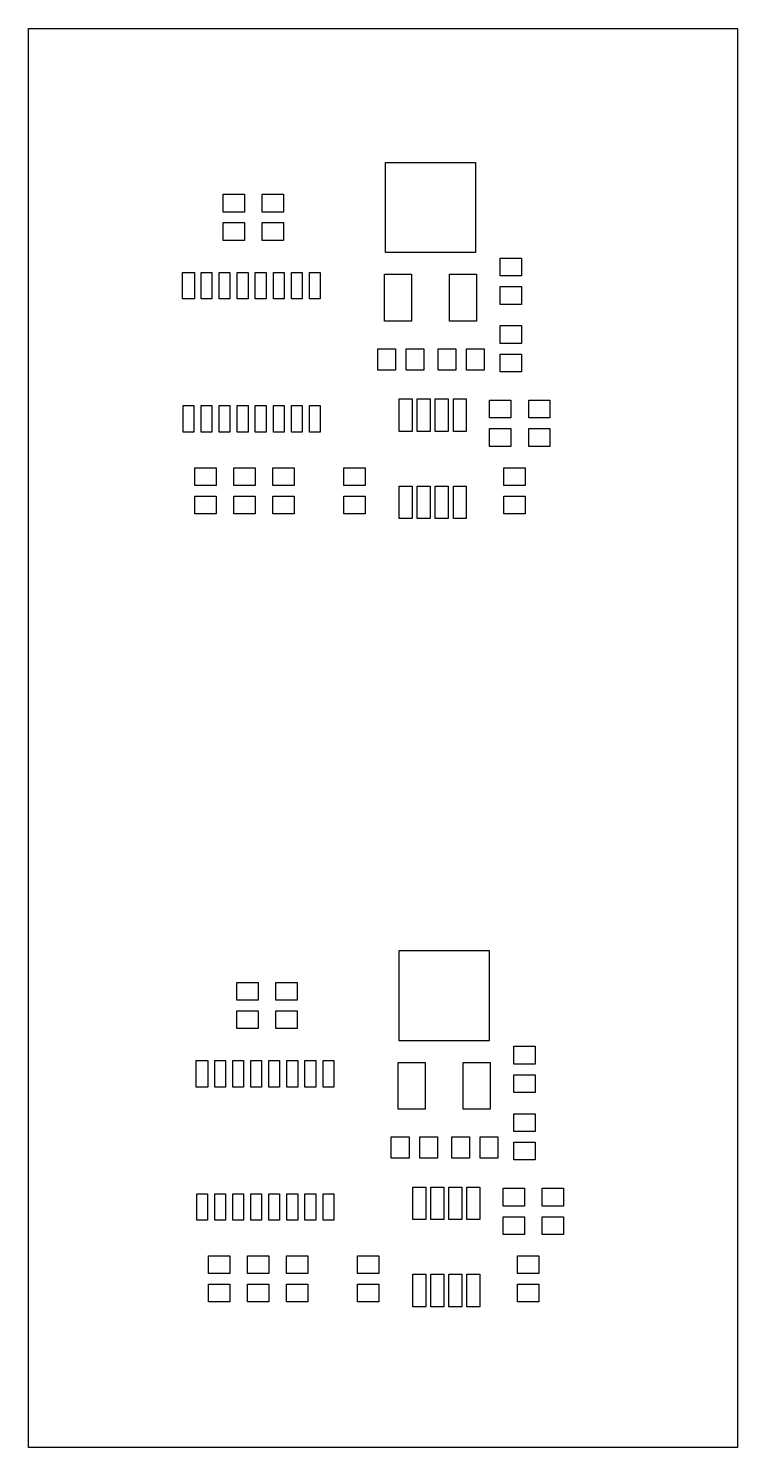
# Model space of a CAD drawing. Extents: x 26.2 to 76.2, y 112.4 to 212.3.
import ezdxf

# ---------------------------------------------------------------- set-up
doc = ezdxf.new("R2010")
doc.units = 0
doc.layers.add('Layer_1', color=7, linetype='CONTINUOUS')

msp = doc.modelspace()

# ---------------------------------------------------------------- linework, layer by layer
at = {"layer": 'Layer_1', "color": 7}
for points in [[(26.245127, 212.349037), (76.169081, 212.349037), (76.169081, 112.425079), (26.245127, 112.425079)], [(51.379791, 202.907178), (57.724567, 202.907178), (57.724567, 196.5624), (51.379791, 196.5624)], [(39.962503, 200.669438), (41.460964, 200.669438), (41.460964, 199.419898), (39.962503, 199.419898)], [(42.71078, 200.669438), (44.211782, 200.669438), (44.211782, 199.419898), (42.71078, 199.419898)], [(39.962503, 198.670458), (41.460964, 198.670458), (41.460964, 197.418378), (39.962503, 197.418378)], [(42.71078, 198.670458), (44.211782, 198.670458), (44.211782, 197.418378), (42.71078, 197.418378)], [(59.462063, 196.16857), (60.960524, 196.16857), (60.960524, 194.91902), (59.462063, 194.91902)], [(37.102466, 195.17035), (37.930368, 195.17035), (37.930368, 193.29851), (37.102466, 193.29851)], [(38.408025, 195.17035), (39.164807, 195.17035), (39.164807, 193.29851), (38.408025, 193.29851)], [(39.678023, 195.17035), (40.434806, 195.17035), (40.434806, 193.29851), (39.678023, 193.29851)], [(40.948022, 195.17035), (41.704804, 195.17035), (41.704804, 193.29851), (40.948022, 193.29851)], [(42.218021, 195.17035), (42.974803, 195.17035), (42.974803, 193.29851), (42.218021, 193.29851)], [(43.488019, 195.17035), (44.244802, 195.17035), (44.244802, 193.29851), (43.488019, 193.29851)], [(44.758018, 195.17035), (45.5148, 195.17035), (45.5148, 193.29851), (44.758018, 193.29851)], [(46.028017, 195.17035), (46.784799, 195.17035), (46.784799, 193.29851), (46.028017, 193.29851)], [(51.316291, 195.03319), (53.216072, 195.03319), (53.216072, 191.73641), (51.316291, 191.73641)], [(55.888286, 195.03319), (57.788067, 195.03319), (57.788067, 191.73641), (55.888286, 191.73641)], [(59.462063, 194.16959), (60.960524, 194.16959), (60.960524, 192.92005), (59.462063, 192.92005)], [(59.462063, 191.41877), (60.960524, 191.41877), (60.960524, 190.16923), (59.462063, 190.16923)], [(50.836232, 189.79571), (52.085773, 189.79571), (52.085773, 188.29471), (50.836232, 188.29471)], [(52.837749, 189.79571), (54.087291, 189.79571), (54.087291, 188.29471), (52.837749, 188.29471)], [(55.085647, 189.79571), (56.337729, 189.79571), (56.337729, 188.29471), (55.085647, 188.29471)], [(57.087165, 189.79571), (58.336707, 189.79571), (58.336707, 188.29471), (57.087165, 188.29471)], [(59.462063, 189.41979), (60.960524, 189.41979), (60.960524, 188.17025), (59.462063, 188.17025)], [(52.35007, 186.26004), (53.261792, 186.26004), (53.261792, 183.97672), (52.35007, 183.97672)], [(53.620069, 186.26004), (54.531791, 186.26004), (54.531791, 183.97672), (53.620069, 183.97672)], [(54.890067, 186.26004), (55.801789, 186.26004), (55.801789, 183.97672), (54.890067, 183.97672)], [(56.160066, 186.26004), (57.071788, 186.26004), (57.071788, 183.97672), (56.160066, 183.97672)], [(58.712763, 186.1686), (60.211225, 186.1686), (60.211225, 184.91906), (58.712763, 184.91906)], [(61.46104, 186.1686), (62.962042, 186.1686), (62.962042, 184.91906), (61.46104, 184.91906)], [(37.138026, 185.79014), (37.894808, 185.79014), (37.894808, 183.9183), (37.138026, 183.9183)], [(38.408025, 185.79014), (39.164807, 185.79014), (39.164807, 183.9183), (38.408025, 183.9183)], [(39.678023, 185.79014), (40.434806, 185.79014), (40.434806, 183.9183), (39.678023, 183.9183)], [(40.948022, 185.79014), (41.704804, 185.79014), (41.704804, 183.9183), (40.948022, 183.9183)], [(42.218021, 185.79014), (42.974803, 185.79014), (42.974803, 183.9183), (42.218021, 183.9183)], [(43.488019, 185.79014), (44.244802, 185.79014), (44.244802, 183.9183), (43.488019, 183.9183)], [(44.758018, 185.79014), (45.5148, 185.79014), (45.5148, 183.9183), (44.758018, 183.9183)], [(46.028017, 185.79014), (46.784799, 185.79014), (46.784799, 183.9183), (46.028017, 183.9183)], [(58.712763, 184.16962), (60.211225, 184.16962), (60.211225, 182.92008), (58.712763, 182.92008)], [(61.46104, 184.16962), (62.962042, 184.16962), (62.962042, 182.92008), (61.46104, 182.92008)], [(37.960985, 181.4188), (39.461987, 181.4188), (39.461987, 180.16926), (37.960985, 180.16926)], [(40.711802, 181.4188), (42.212804, 181.4188), (42.212804, 180.16926), (40.711802, 180.16926)], [(43.462619, 181.4188), (44.961081, 181.4188), (44.961081, 180.16926), (43.462619, 180.16926)], [(48.461334, 181.4188), (49.962335, 181.4188), (49.962335, 180.16926), (48.461334, 180.16926)], [(59.710982, 181.4188), (61.211984, 181.4188), (61.211984, 180.16926), (59.710982, 180.16926)], [(52.35007, 180.11324), (53.261792, 180.11324), (53.261792, 177.82992), (52.35007, 177.82992)], [(53.620069, 180.11324), (54.531791, 180.11324), (54.531791, 177.82992), (53.620069, 177.82992)], [(54.890067, 180.11324), (55.801789, 180.11324), (55.801789, 177.82992), (54.890067, 177.82992)], [(56.160066, 180.11324), (57.071788, 180.11324), (57.071788, 177.82992), (56.160066, 177.82992)], [(37.960985, 179.41982), (39.461987, 179.41982), (39.461987, 178.17028), (37.960985, 178.17028)], [(40.711802, 179.41982), (42.212804, 179.41982), (42.212804, 178.17028), (40.711802, 178.17028)], [(43.462619, 179.41982), (44.961081, 179.41982), (44.961081, 178.17028), (43.462619, 178.17028)], [(48.461334, 179.41982), (49.962335, 179.41982), (49.962335, 178.17028), (48.461334, 178.17028)], [(59.710982, 179.41982), (61.211984, 179.41982), (61.211984, 178.17028), (59.710982, 178.17028)], [(52.336434, 147.41952), (58.68121, 147.41952), (58.68121, 141.07474), (52.336434, 141.07474)], [(40.919146, 145.18178), (42.417607, 145.18178), (42.417607, 143.93224), (40.919146, 143.93224)], [(43.667423, 145.18178), (45.168425, 145.18178), (45.168425, 143.93224), (43.667423, 143.93224)], [(40.919146, 143.1828), (42.417607, 143.1828), (42.417607, 141.93072), (40.919146, 141.93072)], [(43.667423, 143.1828), (45.168425, 143.1828), (45.168425, 141.93072), (43.667423, 141.93072)], [(60.418706, 140.68091), (61.917167, 140.68091), (61.917167, 139.43136), (60.418706, 139.43136)], [(38.059109, 139.68269), (38.887011, 139.68269), (38.887011, 137.81085), (38.059109, 137.81085)], [(39.364668, 139.68269), (40.12145, 139.68269), (40.12145, 137.81085), (39.364668, 137.81085)], [(40.634666, 139.68269), (41.391449, 139.68269), (41.391449, 137.81085), (40.634666, 137.81085)], [(41.904665, 139.68269), (42.661447, 139.68269), (42.661447, 137.81085), (41.904665, 137.81085)], [(43.174664, 139.68269), (43.931446, 139.68269), (43.931446, 137.81085), (43.174664, 137.81085)], [(44.444662, 139.68269), (45.201445, 139.68269), (45.201445, 137.81085), (44.444662, 137.81085)], [(45.714661, 139.68269), (46.471443, 139.68269), (46.471443, 137.81085), (45.714661, 137.81085)], [(46.98466, 139.68269), (47.741442, 139.68269), (47.741442, 137.81085), (46.98466, 137.81085)], [(52.272934, 139.54553), (54.172715, 139.54553), (54.172715, 136.24875), (52.272934, 136.24875)], [(56.844929, 139.54553), (58.74471, 139.54553), (58.74471, 136.24875), (56.844929, 136.24875)], [(60.418706, 138.68193), (61.917167, 138.68193), (61.917167, 137.43239), (60.418706, 137.43239)], [(60.418706, 135.93111), (61.917167, 135.93111), (61.917167, 134.68157), (60.418706, 134.68157)], [(51.792875, 134.30805), (53.042416, 134.30805), (53.042416, 132.80705), (51.792875, 132.80705)], [(53.794392, 134.30805), (55.043934, 134.30805), (55.043934, 132.80705), (53.794392, 132.80705)], [(56.04229, 134.30805), (57.294372, 134.30805), (57.294372, 132.80705), (56.04229, 132.80705)], [(58.043808, 134.30805), (59.29335, 134.30805), (59.29335, 132.80705), (58.043808, 132.80705)], [(60.418706, 133.93213), (61.917167, 133.93213), (61.917167, 132.68259), (60.418706, 132.68259)], [(38.094669, 130.30248), (38.851451, 130.30248), (38.851451, 128.43064), (38.094669, 128.43064)], [(39.364668, 130.30248), (40.12145, 130.30248), (40.12145, 128.43064), (39.364668, 128.43064)], [(40.634666, 130.30248), (41.391449, 130.30248), (41.391449, 128.43064), (40.634666, 128.43064)], [(41.904665, 130.30248), (42.661447, 130.30248), (42.661447, 128.43064), (41.904665, 128.43064)], [(43.174664, 130.30248), (43.931446, 130.30248), (43.931446, 128.43064), (43.174664, 128.43064)], [(44.444662, 130.30248), (45.201445, 130.30248), (45.201445, 128.43064), (44.444662, 128.43064)], [(45.714661, 130.30248), (46.471443, 130.30248), (46.471443, 128.43064), (45.714661, 128.43064)], [(46.98466, 130.30248), (47.741442, 130.30248), (47.741442, 128.43064), (46.98466, 128.43064)], [(53.306713, 130.77238), (54.218435, 130.77238), (54.218435, 128.48906), (53.306713, 128.48906)], [(54.576712, 130.77238), (55.488434, 130.77238), (55.488434, 128.48906), (54.576712, 128.48906)], [(55.84671, 130.77238), (56.758432, 130.77238), (56.758432, 128.48906), (55.84671, 128.48906)], [(57.116709, 130.77238), (58.028431, 130.77238), (58.028431, 128.48906), (57.116709, 128.48906)], [(59.669406, 130.68094), (61.167868, 130.68094), (61.167868, 129.4314), (59.669406, 129.4314)], [(62.417683, 130.68094), (63.918685, 130.68094), (63.918685, 129.4314), (62.417683, 129.4314)], [(59.669406, 128.68196), (61.167868, 128.68196), (61.167868, 127.43242), (59.669406, 127.43242)], [(62.417683, 128.68196), (63.918685, 128.68196), (63.918685, 127.43242), (62.417683, 127.43242)], [(38.917628, 125.93114), (40.41863, 125.93114), (40.41863, 124.6816), (38.917628, 124.6816)], [(41.668445, 125.93114), (43.169447, 125.93114), (43.169447, 124.6816), (41.668445, 124.6816)], [(44.419262, 125.93114), (45.917724, 125.93114), (45.917724, 124.6816), (44.419262, 124.6816)], [(49.417977, 125.93114), (50.918978, 125.93114), (50.918978, 124.6816), (49.417977, 124.6816)], [(60.667625, 125.93114), (62.168627, 125.93114), (62.168627, 124.6816), (60.667625, 124.6816)], [(38.917628, 123.93216), (40.41863, 123.93216), (40.41863, 122.68262), (38.917628, 122.68262)], [(41.668445, 123.93216), (43.169447, 123.93216), (43.169447, 122.68262), (41.668445, 122.68262)], [(44.419262, 123.93216), (45.917724, 123.93216), (45.917724, 122.68262), (44.419262, 122.68262)], [(49.417977, 123.93216), (50.918978, 123.93216), (50.918978, 122.68262), (49.417977, 122.68262)], [(53.306713, 124.62558), (54.218435, 124.62558), (54.218435, 122.34226), (53.306713, 122.34226)], [(54.576712, 124.62558), (55.488434, 124.62558), (55.488434, 122.34226), (54.576712, 122.34226)], [(55.84671, 124.62558), (56.758432, 124.62558), (56.758432, 122.34226), (55.84671, 122.34226)], [(57.116709, 124.62558), (58.028431, 124.62558), (58.028431, 122.34226), (57.116709, 122.34226)], [(60.667625, 123.93216), (62.168627, 123.93216), (62.168627, 122.68262), (60.667625, 122.68262)]]:
    msp.add_lwpolyline(points, close=True, dxfattribs=at)

doc.saveas('drawing.dxf')
